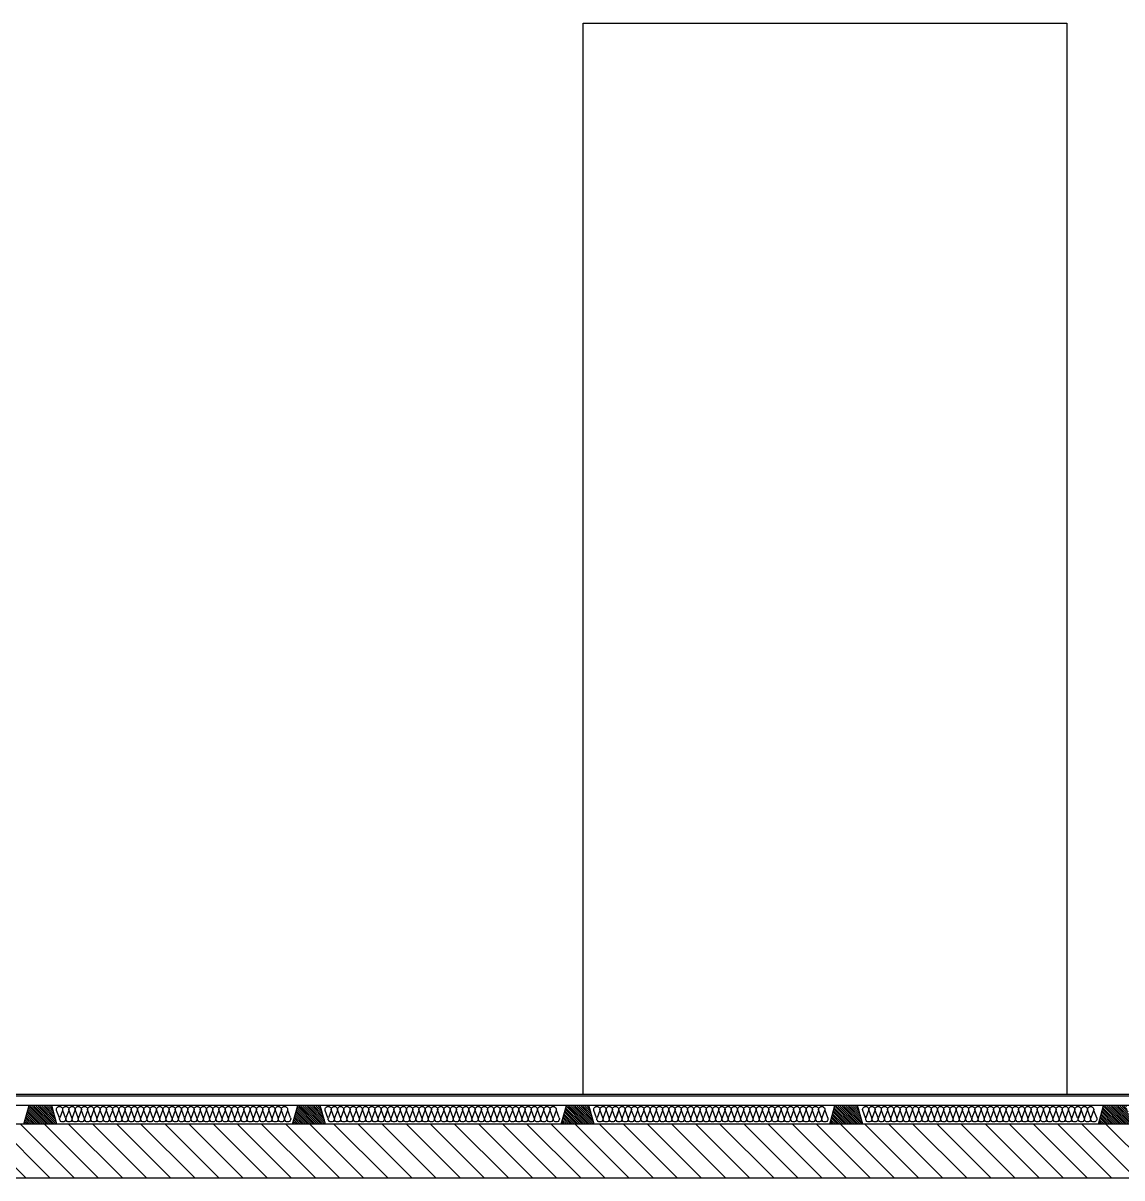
# Model space of a CAD drawing. Header units: millimetres. Extents: x 10 to 76.1, y 10 to 63.5.
# Drawn here: x 38.219 to 40.264, y 10 to 12.15 of the extents above; entities that cross this region are included whole.
import ezdxf

# ---------------------------------------------------------------- set-up
doc = ezdxf.new("R2010")
doc.units = ezdxf.units.MM
for name, color, linetype in [('lana de vidrio', 2, 'Continuous'), ('Puertas2d', 3, 'Continuous'), ('relleno2d', 9, 'Continuous')]:
    doc.layers.add(name, color=color, linetype=linetype)

# ---------------------------------------------------------------- blocks, each defined once
blk = doc.blocks.new('*X8')
at = {"color": 0}
for p, q in [((628.8661, 452.4359), (628.8968, 452.4666)), ((628.8665, 452.4328), (628.9003, 452.4666)), ((628.8674, 452.4408), (628.8932, 452.4666)), ((628.8688, 452.4457), (628.8897, 452.4666)), ((628.87, 452.4328), (628.9038, 452.4666)), ((628.8702, 452.4506), (628.8862, 452.4666)), ((628.8715, 452.4555), (628.8826, 452.4666)), ((628.8729, 452.4604), (628.8791, 452.4666)), ((628.8736, 452.4328), (628.9074, 452.4666)), ((628.8743, 452.4653), (628.8756, 452.4666)), ((628.8771, 452.4328), (628.9109, 452.4666)), ((628.8806, 452.4328), (628.9145, 452.4666)), ((628.8842, 452.4328), (628.9175, 452.4661)), ((628.8877, 452.4328), (628.9183, 452.4633)), ((628.8912, 452.4328), (628.9191, 452.4606)), ((628.8948, 452.4328), (628.9198, 452.4578)), ((628.8983, 452.4328), (628.9206, 452.4551)), ((628.9019, 452.4328), (628.9214, 452.4523)), ((628.9054, 452.4328), (628.9222, 452.4495)), ((628.9089, 452.4328), (628.9229, 452.4468)), ((628.9125, 452.4328), (628.9237, 452.444)), ((628.916, 452.4328), (628.9245, 452.4412)), ((628.9195, 452.4328), (628.9253, 452.4385)), ((628.9231, 452.4328), (628.926, 452.4357)), ((628.9266, 452.4328), (628.9268, 452.4329))]:
    blk.add_line(p, q, dxfattribs=at)

msp = doc.modelspace()

# ---------------------------------------------------------------- hatches: boundary and pattern name
at = {"layer": 'relleno2d', "linetype": 'Continuous'}
h = msp.add_hatch(dxfattribs=at)
h.set_pattern_fill('ANSI31', color=8, scale=0.01, angle=90, style=0)
h.paths.add_polyline_path([(45.8114, 10), (45.8114, 10.1), (36.1314, 10.1), (36.1314, 10)])

# ---------------------------------------------------------------- linework, layer by layer
at = {"extrusion": (-1.22465e-16, 0, -1)}
msp.add_line((42.8664, 10.155), (36.6356, 10.155), dxfattribs=at)
at = {"linetype": 'Continuous', "extrusion": (0, 1, 0)}
for p, q in [((36.6356, 10.153), (42.8664, 10.153)), ((42.8664, 10.135), (36.6356, 10.135)), ((45.6064, 10.1), (36.3364, 10.1)), ((36.1314, 10), (45.8114, 10))]:
    msp.add_line(p, q, dxfattribs=at)
at = {"layer": 'lana de vidrio', "extrusion": (-1.22465e-16, 0, -1)}
for p, q in [((38.2202, 10.1), (38.23, 10.135)), ((38.2818, 10.1), (38.2721, 10.135)), ((38.7202, 10.1), (38.73, 10.135)), ((38.7818, 10.1), (38.7721, 10.135)), ((39.2202, 10.1), (39.23, 10.135)), ((39.2818, 10.1), (39.2721, 10.135)), ((39.7202, 10.1), (39.73, 10.135)), ((39.7818, 10.1), (39.7721, 10.135)), ((40.2202, 10.1), (40.23, 10.135))]:
    msp.add_line(p, q, dxfattribs=at)
at = {"layer": 'lana de vidrio', "color": 2, "extrusion": (-1.22465e-16, 0, -1)}
for p, q in [((38.2864, 10.112), (38.2813, 10.1253)), ((38.2922, 10.1253), (38.2871, 10.112)), ((38.298, 10.112), (38.2929, 10.1253)), ((38.3038, 10.1253), (38.2987, 10.112)), ((38.3096, 10.112), (38.3045, 10.1253)), ((38.3154, 10.1253), (38.3104, 10.112)), ((38.3212, 10.112), (38.3162, 10.1253)), ((38.327, 10.1253), (38.322, 10.112)), ((38.3328, 10.112), (38.3278, 10.1253)), ((38.3386, 10.1253), (38.3336, 10.112)), ((38.3444, 10.112), (38.3394, 10.1253)), ((38.3502, 10.1253), (38.3452, 10.112)), ((38.3561, 10.112), (38.351, 10.1253)), ((38.3619, 10.1253), (38.3568, 10.112)), ((38.3677, 10.112), (38.3626, 10.1253)), ((38.3735, 10.1253), (38.3684, 10.112)), ((38.3793, 10.112), (38.3742, 10.1253)), ((38.3851, 10.1253), (38.38, 10.112)), ((38.3909, 10.112), (38.3858, 10.1253)), ((38.3967, 10.1253), (38.3917, 10.112)), ((38.4025, 10.112), (38.3975, 10.1253)), ((38.4083, 10.1253), (38.4033, 10.112)), ((38.4141, 10.112), (38.4091, 10.1253)), ((38.4199, 10.1253), (38.4149, 10.112)), ((38.4257, 10.112), (38.4207, 10.1253)), ((38.4315, 10.1253), (38.4265, 10.112)), ((38.4374, 10.112), (38.4323, 10.1253)), ((38.4432, 10.1253), (38.4381, 10.112)), ((38.449, 10.112), (38.4439, 10.1253)), ((38.4548, 10.1253), (38.4497, 10.112)), ((38.4606, 10.112), (38.4555, 10.1253)), ((38.4664, 10.1253), (38.4613, 10.112)), ((38.467, 10.1253), (38.4619, 10.112)), ((38.4728, 10.112), (38.4677, 10.1253)), ((38.4786, 10.1253), (38.4735, 10.112)), ((38.4844, 10.112), (38.4793, 10.1253)), ((38.4844, 10.112), (38.4793, 10.1253)), ((38.4902, 10.1253), (38.4851, 10.112)), ((38.496, 10.112), (38.4909, 10.1253)), ((38.5018, 10.1253), (38.4967, 10.112)), ((38.5076, 10.112), (38.5026, 10.1253)), ((38.5134, 10.1253), (38.5084, 10.112)), ((38.5192, 10.112), (38.5142, 10.1253)), ((38.525, 10.1253), (38.52, 10.112)), ((38.5308, 10.112), (38.5258, 10.1253)), ((38.5366, 10.1253), (38.5316, 10.112)), ((38.5424, 10.112), (38.5374, 10.1253)), ((38.5483, 10.1253), (38.5432, 10.112)), ((38.5541, 10.112), (38.549, 10.1253)), ((38.5599, 10.1253), (38.5548, 10.112)), ((38.5657, 10.112), (38.5606, 10.1253)), ((38.5657, 10.112), (38.5606, 10.1253)), ((38.5657, 10.112), (38.5606, 10.1253)), ((38.5715, 10.1253), (38.5664, 10.112)), ((38.5773, 10.112), (38.5722, 10.1253)), ((38.5831, 10.1253), (38.578, 10.112)), ((38.5889, 10.112), (38.5839, 10.1253)), ((38.5947, 10.1253), (38.5897, 10.112)), ((38.6005, 10.112), (38.5955, 10.1253)), ((38.6063, 10.1253), (38.6013, 10.112)), ((38.6121, 10.112), (38.6071, 10.1253)), ((38.6179, 10.1253), (38.6129, 10.112)), ((38.6237, 10.112), (38.6187, 10.1253)), ((38.6295, 10.1253), (38.6245, 10.112)), ((38.6354, 10.112), (38.6303, 10.1253)), ((38.6412, 10.1253), (38.6361, 10.112)), ((38.647, 10.112), (38.6419, 10.1253)), ((38.6528, 10.1253), (38.6477, 10.112)), ((38.6528, 10.1253), (38.6477, 10.112)), ((38.6586, 10.112), (38.6535, 10.1253)), ((38.6644, 10.1253), (38.6593, 10.112)), ((38.6702, 10.112), (38.6651, 10.1253)), ((38.676, 10.1253), (38.671, 10.112)), ((38.6818, 10.112), (38.6768, 10.1253)), ((38.6876, 10.1253), (38.6826, 10.112)), ((38.6934, 10.112), (38.6884, 10.1253)), ((38.6992, 10.1253), (38.6942, 10.112)), ((38.705, 10.112), (38.7, 10.1253)), ((38.7108, 10.1253), (38.7058, 10.112)), ((38.7167, 10.112), (38.7116, 10.1253)), ((38.7863, 10.112), (38.7813, 10.1253)), ((38.7921, 10.1253), (38.7871, 10.112)), ((38.798, 10.112), (38.7929, 10.1253)), ((38.8038, 10.1253), (38.7987, 10.112)), ((38.8096, 10.112), (38.8045, 10.1253)), ((38.8154, 10.1253), (38.8103, 10.112)), ((38.8212, 10.112), (38.8161, 10.1253)), ((38.827, 10.1253), (38.8219, 10.112)), ((38.8328, 10.112), (38.8277, 10.1253)), ((38.8386, 10.1253), (38.8335, 10.112)), ((38.8444, 10.112), (38.8394, 10.1253)), ((38.8502, 10.1253), (38.8452, 10.112)), ((38.856, 10.112), (38.851, 10.1253)), ((38.8618, 10.1253), (38.8568, 10.112)), ((38.8676, 10.112), (38.8626, 10.1253)), ((38.8734, 10.1253), (38.8684, 10.112)), ((38.8792, 10.112), (38.8742, 10.1253)), ((38.8851, 10.1253), (38.88, 10.112)), ((38.8909, 10.112), (38.8858, 10.1253)), ((38.8967, 10.1253), (38.8916, 10.112)), ((38.8972, 10.1253), (38.8922, 10.112)), ((38.903, 10.112), (38.898, 10.1253)), ((38.9089, 10.1253), (38.9038, 10.112)), ((38.9147, 10.112), (38.9096, 10.1253)), ((38.9147, 10.112), (38.9096, 10.1253)), ((38.9205, 10.1253), (38.9154, 10.112)), ((38.9263, 10.112), (38.9212, 10.1253)), ((38.9321, 10.1253), (38.927, 10.112)), ((38.9379, 10.112), (38.9328, 10.1253)), ((38.9437, 10.1253), (38.9386, 10.112)), ((38.9495, 10.112), (38.9445, 10.1253)), ((38.9553, 10.1253), (38.9503, 10.112)), ((38.9611, 10.112), (38.9561, 10.1253)), ((38.9669, 10.1253), (38.9619, 10.112)), ((38.9727, 10.112), (38.9677, 10.1253)), ((38.9785, 10.1253), (38.9735, 10.112)), ((38.9843, 10.112), (38.9793, 10.1253)), ((38.9902, 10.1253), (38.9851, 10.112)), ((38.996, 10.112), (38.9909, 10.1253)), ((38.996, 10.112), (38.9909, 10.1253)), ((38.996, 10.112), (38.9909, 10.1253)), ((39.0018, 10.1253), (38.9967, 10.112)), ((39.0076, 10.112), (39.0025, 10.1253)), ((39.0134, 10.1253), (39.0083, 10.112)), ((39.0192, 10.112), (39.0141, 10.1253)), ((39.025, 10.1253), (39.0199, 10.112)), ((39.0308, 10.112), (39.0257, 10.1253)), ((39.0366, 10.1253), (39.0316, 10.112)), ((39.0424, 10.112), (39.0374, 10.1253)), ((39.0482, 10.1253), (39.0432, 10.112)), ((39.054, 10.112), (39.049, 10.1253)), ((39.0598, 10.1253), (39.0548, 10.112)), ((39.0656, 10.112), (39.0606, 10.1253)), ((39.0714, 10.1253), (39.0664, 10.112)), ((39.0773, 10.112), (39.0722, 10.1253)), ((39.0831, 10.1253), (39.078, 10.112)), ((39.0831, 10.1253), (39.078, 10.112)), ((39.0889, 10.112), (39.0838, 10.1253)), ((39.0947, 10.1253), (39.0896, 10.112)), ((39.1005, 10.112), (39.0954, 10.1253)), ((39.1063, 10.1253), (39.1012, 10.112)), ((39.1121, 10.112), (39.107, 10.1253)), ((39.1179, 10.1253), (39.1129, 10.112)), ((39.1237, 10.112), (39.1187, 10.1253)), ((39.1295, 10.1253), (39.1245, 10.112)), ((39.1353, 10.112), (39.1303, 10.1253)), ((39.1411, 10.1253), (39.1361, 10.112)), ((39.1469, 10.112), (39.1419, 10.1253)), ((39.1527, 10.1253), (39.1477, 10.112)), ((39.1586, 10.112), (39.1535, 10.1253)), ((39.1644, 10.1253), (39.1593, 10.112)), ((39.1702, 10.112), (39.1651, 10.1253)), ((39.176, 10.1253), (39.1709, 10.112)), ((39.1818, 10.112), (39.1767, 10.1253)), ((39.1876, 10.1253), (39.1825, 10.112)), ((39.1934, 10.112), (39.1883, 10.1253)), ((39.1992, 10.1253), (39.1942, 10.112)), ((39.205, 10.112), (39.2, 10.1253)), ((39.2108, 10.1253), (39.2058, 10.112)), ((39.2166, 10.112), (39.2116, 10.1253)), ((39.2863, 10.112), (39.2813, 10.1253)), ((39.2921, 10.1253), (39.2871, 10.112)), ((39.2979, 10.112), (39.2929, 10.1253)), ((39.3037, 10.1253), (39.2987, 10.112)), ((39.3095, 10.112), (39.3045, 10.1253)), ((39.3153, 10.1253), (39.3103, 10.112)), ((39.3211, 10.112), (39.3161, 10.1253)), ((39.327, 10.1253), (39.3219, 10.112)), ((39.3275, 10.1253), (39.3225, 10.112)), ((39.3333, 10.112), (39.3283, 10.1253)), ((39.3391, 10.1253), (39.3341, 10.112)), ((39.3449, 10.112), (39.3399, 10.1253)), ((39.3449, 10.112), (39.3399, 10.1253)), ((39.3508, 10.1253), (39.3457, 10.112)), ((39.3566, 10.112), (39.3515, 10.1253)), ((39.3624, 10.1253), (39.3573, 10.112)), ((39.3682, 10.112), (39.3631, 10.1253)), ((39.374, 10.1253), (39.3689, 10.112)), ((39.3798, 10.112), (39.3747, 10.1253)), ((39.3856, 10.1253), (39.3805, 10.112)), ((39.3914, 10.112), (39.3863, 10.1253)), ((39.3972, 10.1253), (39.3922, 10.112)), ((39.403, 10.112), (39.398, 10.1253)), ((39.4088, 10.1253), (39.4038, 10.112)), ((39.4146, 10.112), (39.4096, 10.1253)), ((39.4204, 10.1253), (39.4154, 10.112)), ((39.4262, 10.112), (39.4212, 10.1253)), ((39.4262, 10.112), (39.4212, 10.1253)), ((39.4262, 10.112), (39.4212, 10.1253)), ((39.432, 10.1253), (39.427, 10.112)), ((39.4379, 10.112), (39.4328, 10.1253)), ((39.4437, 10.1253), (39.4386, 10.112)), ((39.4495, 10.112), (39.4444, 10.1253)), ((39.4553, 10.1253), (39.4502, 10.112)), ((39.4611, 10.112), (39.456, 10.1253)), ((39.4669, 10.1253), (39.4618, 10.112)), ((39.4727, 10.112), (39.4676, 10.1253)), ((39.4785, 10.1253), (39.4735, 10.112)), ((39.4843, 10.112), (39.4793, 10.1253)), ((39.4901, 10.1253), (39.4851, 10.112)), ((39.4959, 10.112), (39.4909, 10.1253)), ((39.5017, 10.1253), (39.4967, 10.112)), ((39.5075, 10.112), (39.5025, 10.1253)), ((39.5133, 10.1253), (39.5083, 10.112)), ((39.5133, 10.1253), (39.5083, 10.112)), ((39.5192, 10.112), (39.5141, 10.1253)), ((39.525, 10.1253), (39.5199, 10.112)), ((39.5308, 10.112), (39.5257, 10.1253)), ((39.5366, 10.1253), (39.5315, 10.112)), ((39.5424, 10.112), (39.5373, 10.1253)), ((39.5482, 10.1253), (39.5431, 10.112)), ((39.554, 10.112), (39.5489, 10.1253)), ((39.5598, 10.1253), (39.5548, 10.112)), ((39.5656, 10.112), (39.5606, 10.1253)), ((39.5714, 10.1253), (39.5664, 10.112)), ((39.5772, 10.112), (39.5722, 10.1253)), ((39.583, 10.1253), (39.578, 10.112)), ((39.5888, 10.112), (39.5838, 10.1253)), ((39.5946, 10.1253), (39.5896, 10.112)), ((39.6004, 10.112), (39.5954, 10.1253)), ((39.6063, 10.1253), (39.6012, 10.112)), ((39.6121, 10.112), (39.607, 10.1253)), ((39.6179, 10.1253), (39.6128, 10.112)), ((39.6237, 10.112), (39.6186, 10.1253)), ((39.6295, 10.1253), (39.6244, 10.112)), ((39.6353, 10.112), (39.6302, 10.1253)), ((39.6411, 10.1253), (39.636, 10.112)), ((39.6469, 10.112), (39.6419, 10.1253)), ((39.6527, 10.1253), (39.6477, 10.112)), ((39.6585, 10.112), (39.6535, 10.1253)), ((39.6643, 10.1253), (39.6593, 10.112)), ((39.6701, 10.112), (39.6651, 10.1253)), ((39.6759, 10.1253), (39.6709, 10.112)), ((39.6817, 10.112), (39.6767, 10.1253)), ((39.6876, 10.1253), (39.6825, 10.112)), ((39.6934, 10.112), (39.6883, 10.1253)), ((39.6992, 10.1253), (39.6941, 10.112)), ((39.705, 10.112), (39.6999, 10.1253)), ((39.7108, 10.1253), (39.7057, 10.112)), ((39.7166, 10.112), (39.7115, 10.1253)), ((39.7868, 10.112), (39.7818, 10.1253)), ((39.7926, 10.1253), (39.7876, 10.112)), ((39.7985, 10.112), (39.7934, 10.1253)), ((39.8043, 10.1253), (39.7992, 10.112)), ((39.8101, 10.112), (39.805, 10.1253)), ((39.8159, 10.1253), (39.8108, 10.112)), ((39.8217, 10.112), (39.8166, 10.1253)), ((39.8275, 10.1253), (39.8224, 10.112)), ((39.8333, 10.112), (39.8282, 10.1253)), ((39.8391, 10.1253), (39.8341, 10.112)), ((39.8449, 10.112), (39.8399, 10.1253)), ((39.8507, 10.1253), (39.8457, 10.112)), ((39.8565, 10.112), (39.8515, 10.1253)), ((39.8565, 10.112), (39.8515, 10.1253)), ((39.8565, 10.112), (39.8515, 10.1253)), ((39.8623, 10.1253), (39.8573, 10.112)), ((39.8681, 10.112), (39.8631, 10.1253)), ((39.8739, 10.1253), (39.8689, 10.112)), ((39.8798, 10.112), (39.8747, 10.1253)), ((39.8856, 10.1253), (39.8805, 10.112)), ((39.8914, 10.112), (39.8863, 10.1253)), ((39.8972, 10.1253), (39.8921, 10.112)), ((39.903, 10.112), (39.8979, 10.1253)), ((39.9088, 10.1253), (39.9037, 10.112)), ((39.9146, 10.112), (39.9095, 10.1253)), ((39.9204, 10.1253), (39.9154, 10.112)), ((39.9262, 10.112), (39.9212, 10.1253)), ((39.932, 10.1253), (39.927, 10.112)), ((39.9378, 10.112), (39.9328, 10.1253)), ((39.9436, 10.1253), (39.9386, 10.112)), ((39.9436, 10.1253), (39.9386, 10.112)), ((39.9494, 10.112), (39.9444, 10.1253)), ((39.9552, 10.1253), (39.9502, 10.112)), ((39.9611, 10.112), (39.956, 10.1253)), ((39.9669, 10.1253), (39.9618, 10.112)), ((39.9727, 10.112), (39.9676, 10.1253)), ((39.9785, 10.1253), (39.9734, 10.112)), ((39.9843, 10.112), (39.9792, 10.1253)), ((39.9901, 10.1253), (39.985, 10.112)), ((39.9959, 10.112), (39.9908, 10.1253)), ((40.0017, 10.1253), (39.9966, 10.112)), ((40.0075, 10.112), (40.0025, 10.1253)), ((40.0133, 10.1253), (40.0083, 10.112)), ((40.0191, 10.112), (40.0141, 10.1253)), ((40.0249, 10.1253), (40.0199, 10.112)), ((40.0307, 10.112), (40.0257, 10.1253)), ((40.0365, 10.1253), (40.0315, 10.112)), ((40.0423, 10.112), (40.0373, 10.1253)), ((40.0482, 10.1253), (40.0431, 10.112)), ((40.054, 10.112), (40.0489, 10.1253)), ((40.0598, 10.1253), (40.0547, 10.112)), ((40.0656, 10.112), (40.0605, 10.1253)), ((40.0714, 10.1253), (40.0663, 10.112)), ((40.0772, 10.112), (40.0721, 10.1253)), ((40.083, 10.1253), (40.0779, 10.112)), ((40.0888, 10.112), (40.0838, 10.1253)), ((40.0946, 10.1253), (40.0896, 10.112)), ((40.1004, 10.112), (40.0954, 10.1253)), ((40.1062, 10.1253), (40.1012, 10.112)), ((40.112, 10.112), (40.107, 10.1253)), ((40.1178, 10.1253), (40.1128, 10.112)), ((40.1236, 10.112), (40.1186, 10.1253)), ((40.1295, 10.1253), (40.1244, 10.112)), ((40.1353, 10.112), (40.1302, 10.1253)), ((40.1411, 10.1253), (40.136, 10.112)), ((40.1469, 10.112), (40.1418, 10.1253)), ((40.1527, 10.1253), (40.1476, 10.112)), ((40.1585, 10.112), (40.1534, 10.1253)), ((40.1643, 10.1253), (40.1592, 10.112)), ((40.1701, 10.112), (40.1651, 10.1253)), ((40.1759, 10.1253), (40.1709, 10.112)), ((40.1817, 10.112), (40.1767, 10.1253)), ((40.1875, 10.1253), (40.1825, 10.112)), ((40.1881, 10.1253), (40.183, 10.112)), ((40.1939, 10.112), (40.1888, 10.1253)), ((40.1997, 10.1253), (40.1947, 10.112)), ((40.2055, 10.112), (40.2005, 10.1253)), ((40.2055, 10.112), (40.2005, 10.1253)), ((40.2113, 10.1253), (40.2063, 10.112)), ((40.2171, 10.112), (40.2121, 10.1253))]:
    msp.add_line(p, q, dxfattribs=at)
for centre, start, end in [((-38.2867, 10.1273), 339.2034, 200.7966), ((-38.2984, 10.1273), 339.2034, 200.7966), ((-38.31, 10.1273), 339.2034, 200.7966), ((-38.3216, 10.1273), 339.2034, 200.7966), ((-38.3332, 10.1273), 339.2034, 200.7966), ((-38.3448, 10.1273), 339.2034, 200.7966), ((-38.3564, 10.1273), 339.2034, 200.7966), ((-38.368, 10.1273), 339.2034, 200.7966), ((-38.3797, 10.1273), 339.2034, 200.7966), ((-38.3913, 10.1273), 339.2034, 200.7966), ((-38.4029, 10.1273), 339.2034, 200.7966), ((-38.4145, 10.1273), 339.2034, 200.7966), ((-38.4261, 10.1273), 339.2034, 200.7966), ((-38.4377, 10.1273), 339.2034, 200.7966), ((-38.4493, 10.1273), 339.2034, 200.7966), ((-38.461, 10.1273), 339.2034, 200.7966), ((-38.4731, 10.1273), 339.2034, 200.7966), ((-38.4848, 10.1273), 339.2034, 200.7966), ((-38.4964, 10.1273), 339.2034, 200.7966), ((-38.508, 10.1273), 339.2034, 200.7966), ((-38.5196, 10.1273), 339.2034, 200.7966), ((-38.5312, 10.1273), 339.2034, 200.7966), ((-38.5428, 10.1273), 339.2034, 200.7966), ((-38.5544, 10.1273), 339.2034, 200.7966), ((-38.5661, 10.1273), 339.2034, 200.7966), ((-38.5777, 10.1273), 339.2034, 200.7966), ((-38.5893, 10.1273), 339.2034, 200.7966), ((-38.6009, 10.1273), 339.2034, 200.7966), ((-38.6125, 10.1273), 339.2034, 200.7966), ((-38.6241, 10.1273), 339.2034, 200.7966), ((-38.6357, 10.1273), 339.2034, 200.7966), ((-38.6473, 10.1273), 339.2034, 200.7966), ((-38.659, 10.1273), 339.2034, 200.7966), ((-38.6706, 10.1273), 339.2034, 200.7966), ((-38.6822, 10.1273), 339.2034, 200.7966), ((-38.6938, 10.1273), 339.2034, 200.7966), ((-38.7054, 10.1273), 339.2034, 200.7966), ((-38.7867, 10.1273), 339.2034, 200.7966), ((-38.7983, 10.1273), 339.2034, 200.7966), ((-38.8099, 10.1273), 339.2034, 200.7966), ((-38.8216, 10.1273), 339.2034, 200.7966), ((-38.8332, 10.1273), 339.2034, 200.7966), ((-38.8448, 10.1273), 339.2034, 200.7966), ((-38.8564, 10.1273), 339.2034, 200.7966), ((-38.868, 10.1273), 339.2034, 200.7966), ((-38.8796, 10.1273), 339.2034, 200.7966), ((-38.8912, 10.1273), 339.2034, 200.7966), ((-38.9034, 10.1273), 339.2034, 200.7966), ((-38.915, 10.1273), 339.2034, 200.7966), ((-38.9267, 10.1273), 339.2034, 200.7966), ((-38.9383, 10.1273), 339.2034, 200.7966), ((-38.9499, 10.1273), 339.2034, 200.7966), ((-38.9615, 10.1273), 339.2034, 200.7966), ((-38.9731, 10.1273), 339.2034, 200.7966), ((-38.9847, 10.1273), 339.2034, 200.7966), ((-38.9963, 10.1273), 339.2034, 200.7966), ((-39.0079, 10.1273), 339.2034, 200.7966), ((-39.0196, 10.1273), 339.2034, 200.7966), ((-39.0312, 10.1273), 339.2034, 200.7966), ((-39.0428, 10.1273), 339.2034, 200.7966), ((-39.0544, 10.1273), 339.2034, 200.7966), ((-39.066, 10.1273), 339.2034, 200.7966), ((-39.0776, 10.1273), 339.2034, 200.7966), ((-39.0892, 10.1273), 339.2034, 200.7966), ((-39.1009, 10.1273), 339.2034, 200.7966), ((-39.1125, 10.1273), 339.2034, 200.7966), ((-39.1241, 10.1273), 339.2034, 200.7966), ((-39.1357, 10.1273), 339.2034, 200.7966), ((-39.1473, 10.1273), 339.2034, 200.7966), ((-39.1589, 10.1273), 339.2034, 200.7966), ((-39.1705, 10.1273), 339.2034, 200.7966), ((-39.1822, 10.1273), 339.2034, 200.7966), ((-39.1938, 10.1273), 339.2034, 200.7966), ((-39.2054, 10.1273), 339.2034, 200.7966), ((-39.2867, 10.1273), 339.2034, 200.7966), ((-39.2983, 10.1273), 339.2034, 200.7966), ((-39.3099, 10.1273), 339.2034, 200.7966), ((-39.3215, 10.1273), 339.2034, 200.7966), ((-39.3337, 10.1273), 339.2034, 200.7966), ((-39.3453, 10.1273), 339.2034, 200.7966), ((-39.3569, 10.1273), 339.2034, 200.7966), ((-39.3686, 10.1273), 339.2034, 200.7966), ((-39.3802, 10.1273), 339.2034, 200.7966), ((-39.3918, 10.1273), 339.2034, 200.7966), ((-39.4034, 10.1273), 339.2034, 200.7966), ((-39.415, 10.1273), 339.2034, 200.7966), ((-39.4266, 10.1273), 339.2034, 200.7966), ((-39.4382, 10.1273), 339.2034, 200.7966), ((-39.4498, 10.1273), 339.2034, 200.7966), ((-39.4615, 10.1273), 339.2034, 200.7966), ((-39.4731, 10.1273), 339.2034, 200.7966), ((-39.4847, 10.1273), 339.2034, 200.7966), ((-39.4963, 10.1273), 339.2034, 200.7966), ((-39.5079, 10.1273), 339.2034, 200.7966), ((-39.5195, 10.1273), 339.2034, 200.7966), ((-39.5311, 10.1273), 339.2034, 200.7966), ((-39.5428, 10.1273), 339.2034, 200.7966), ((-39.5544, 10.1273), 339.2034, 200.7966), ((-39.566, 10.1273), 339.2034, 200.7966), ((-39.5776, 10.1273), 339.2034, 200.7966), ((-39.5892, 10.1273), 339.2034, 200.7966), ((-39.6008, 10.1273), 339.2034, 200.7966), ((-39.6124, 10.1273), 339.2034, 200.7966), ((-39.6241, 10.1273), 339.2034, 200.7966), ((-39.6357, 10.1273), 339.2034, 200.7966), ((-39.6473, 10.1273), 339.2034, 200.7966), ((-39.6589, 10.1273), 339.2034, 200.7966), ((-39.6705, 10.1273), 339.2034, 200.7966), ((-39.6821, 10.1273), 339.2034, 200.7966), ((-39.6937, 10.1273), 339.2034, 200.7966), ((-39.7054, 10.1273), 339.2034, 200.7966), ((-39.7872, 10.1273), 339.2034, 200.7966), ((-39.7988, 10.1273), 339.2034, 200.7966), ((-39.8104, 10.1273), 339.2034, 200.7966), ((-39.8221, 10.1273), 339.2034, 200.7966), ((-39.8337, 10.1273), 339.2034, 200.7966), ((-39.8453, 10.1273), 339.2034, 200.7966), ((-39.8569, 10.1273), 339.2034, 200.7966), ((-39.8685, 10.1273), 339.2034, 200.7966), ((-39.8801, 10.1273), 339.2034, 200.7966), ((-39.8917, 10.1273), 339.2034, 200.7966), ((-39.9034, 10.1273), 339.2034, 200.7966), ((-39.915, 10.1273), 339.2034, 200.7966), ((-39.9266, 10.1273), 339.2034, 200.7966), ((-39.9382, 10.1273), 339.2034, 200.7966), ((-39.9498, 10.1273), 339.2034, 200.7966), ((-39.9614, 10.1273), 339.2034, 200.7966), ((-39.973, 10.1273), 339.2034, 200.7966), ((-39.9847, 10.1273), 339.2034, 200.7966), ((-39.9963, 10.1273), 339.2034, 200.7966), ((-40.0079, 10.1273), 339.2034, 200.7966), ((-40.0195, 10.1273), 339.2034, 200.7966), ((-40.0311, 10.1273), 339.2034, 200.7966), ((-40.0427, 10.1273), 339.2034, 200.7966), ((-40.0543, 10.1273), 339.2034, 200.7966), ((-40.066, 10.1273), 339.2034, 200.7966), ((-40.0776, 10.1273), 339.2034, 200.7966), ((-40.0892, 10.1273), 339.2034, 200.7966), ((-40.1008, 10.1273), 339.2034, 200.7966), ((-40.1124, 10.1273), 339.2034, 200.7966), ((-40.124, 10.1273), 339.2034, 200.7966), ((-40.1356, 10.1273), 339.2034, 200.7966), ((-40.1473, 10.1273), 339.2034, 200.7966), ((-40.1589, 10.1273), 339.2034, 200.7966), ((-40.1705, 10.1273), 339.2034, 200.7966), ((-40.1821, 10.1273), 339.2034, 200.7966), ((-40.1943, 10.1273), 339.2034, 200.7966), ((-40.2059, 10.1273), 339.2034, 200.7966), ((-38.2926, 10.1099), 159.2034, 20.7966), ((-38.3042, 10.1099), 159.2034, 20.7966), ((-38.3158, 10.1099), 159.2034, 20.7966), ((-38.3274, 10.1099), 159.2034, 20.7966), ((-38.339, 10.1099), 159.2034, 20.7966), ((-38.3506, 10.1099), 159.2034, 20.7966), ((-38.3622, 10.1099), 159.2034, 20.7966), ((-38.3739, 10.1099), 159.2034, 20.7966), ((-38.3855, 10.1099), 159.2034, 20.7966), ((-38.3971, 10.1099), 159.2034, 20.7966), ((-38.4087, 10.1099), 159.2034, 20.7966), ((-38.4203, 10.1099), 159.2034, 20.7966), ((-38.4319, 10.1099), 159.2034, 20.7966), ((-38.4435, 10.1099), 159.2034, 20.7966), ((-38.4552, 10.1099), 159.2034, 20.7966), ((-38.4673, 10.1099), 159.2034, 20.7966), ((-38.4789, 10.1099), 159.2034, 20.7966), ((-38.4906, 10.1099), 159.2034, 20.7966), ((-38.5022, 10.1099), 159.2034, 20.7966), ((-38.5138, 10.1099), 159.2034, 20.7966), ((-38.5254, 10.1099), 159.2034, 20.7966), ((-38.537, 10.1099), 159.2034, 20.7966), ((-38.5486, 10.1099), 159.2034, 20.7966), ((-38.5602, 10.1099), 159.2034, 20.7966), ((-38.5719, 10.1099), 159.2034, 20.7966), ((-38.5835, 10.1099), 159.2034, 20.7966), ((-38.5951, 10.1099), 159.2034, 20.7966), ((-38.6067, 10.1099), 159.2034, 20.7966), ((-38.6183, 10.1099), 159.2034, 20.7966), ((-38.6299, 10.1099), 159.2034, 20.7966), ((-38.6415, 10.1099), 159.2034, 20.7966), ((-38.6532, 10.1099), 159.2034, 20.7966), ((-38.6648, 10.1099), 159.2034, 20.7966), ((-38.6764, 10.1099), 159.2034, 20.7966), ((-38.688, 10.1099), 159.2034, 20.7966), ((-38.6996, 10.1099), 159.2034, 20.7966), ((-38.7112, 10.1099), 159.2034, 20.7966), ((-38.7925, 10.1099), 159.2034, 20.7966), ((-38.8041, 10.1099), 159.2034, 20.7966), ((-38.8158, 10.1099), 159.2034, 20.7966), ((-38.8274, 10.1099), 159.2034, 20.7966), ((-38.839, 10.1099), 159.2034, 20.7966), ((-38.8506, 10.1099), 159.2034, 20.7966), ((-38.8622, 10.1099), 159.2034, 20.7966), ((-38.8738, 10.1099), 159.2034, 20.7966), ((-38.8854, 10.1099), 159.2034, 20.7966), ((-38.8976, 10.1099), 159.2034, 20.7966), ((-38.9092, 10.1099), 159.2034, 20.7966), ((-38.9208, 10.1099), 159.2034, 20.7966), ((-38.9325, 10.1099), 159.2034, 20.7966), ((-38.9441, 10.1099), 159.2034, 20.7966), ((-38.9557, 10.1099), 159.2034, 20.7966), ((-38.9673, 10.1099), 159.2034, 20.7966), ((-38.9789, 10.1099), 159.2034, 20.7966), ((-38.9905, 10.1099), 159.2034, 20.7966), ((-39.0021, 10.1099), 159.2034, 20.7966), ((-39.0138, 10.1099), 159.2034, 20.7966), ((-39.0254, 10.1099), 159.2034, 20.7966), ((-39.037, 10.1099), 159.2034, 20.7966), ((-39.0486, 10.1099), 159.2034, 20.7966), ((-39.0602, 10.1099), 159.2034, 20.7966), ((-39.0718, 10.1099), 159.2034, 20.7966), ((-39.0834, 10.1099), 159.2034, 20.7966), ((-39.0951, 10.1099), 159.2034, 20.7966), ((-39.1067, 10.1099), 159.2034, 20.7966), ((-39.1183, 10.1099), 159.2034, 20.7966), ((-39.1299, 10.1099), 159.2034, 20.7966), ((-39.1415, 10.1099), 159.2034, 20.7966), ((-39.1531, 10.1099), 159.2034, 20.7966), ((-39.1647, 10.1099), 159.2034, 20.7966), ((-39.1764, 10.1099), 159.2034, 20.7966), ((-39.188, 10.1099), 159.2034, 20.7966), ((-39.1996, 10.1099), 159.2034, 20.7966), ((-39.2112, 10.1099), 159.2034, 20.7966), ((-39.2925, 10.1099), 159.2034, 20.7966), ((-39.3041, 10.1099), 159.2034, 20.7966), ((-39.3157, 10.1099), 159.2034, 20.7966), ((-39.3279, 10.1099), 159.2034, 20.7966), ((-39.3395, 10.1099), 159.2034, 20.7966), ((-39.3511, 10.1099), 159.2034, 20.7966), ((-39.3627, 10.1099), 159.2034, 20.7966), ((-39.3744, 10.1099), 159.2034, 20.7966), ((-39.386, 10.1099), 159.2034, 20.7966), ((-39.3976, 10.1099), 159.2034, 20.7966), ((-39.4092, 10.1099), 159.2034, 20.7966), ((-39.4208, 10.1099), 159.2034, 20.7966), ((-39.4324, 10.1099), 159.2034, 20.7966), ((-39.444, 10.1099), 159.2034, 20.7966), ((-39.4557, 10.1099), 159.2034, 20.7966), ((-39.4673, 10.1099), 159.2034, 20.7966), ((-39.4789, 10.1099), 159.2034, 20.7966), ((-39.4905, 10.1099), 159.2034, 20.7966), ((-39.5021, 10.1099), 159.2034, 20.7966), ((-39.5137, 10.1099), 159.2034, 20.7966), ((-39.5253, 10.1099), 159.2034, 20.7966), ((-39.537, 10.1099), 159.2034, 20.7966), ((-39.5486, 10.1099), 159.2034, 20.7966), ((-39.5602, 10.1099), 159.2034, 20.7966), ((-39.5718, 10.1099), 159.2034, 20.7966), ((-39.5834, 10.1099), 159.2034, 20.7966), ((-39.595, 10.1099), 159.2034, 20.7966), ((-39.6066, 10.1099), 159.2034, 20.7966), ((-39.6182, 10.1099), 159.2034, 20.7966), ((-39.6299, 10.1099), 159.2034, 20.7966), ((-39.6415, 10.1099), 159.2034, 20.7966), ((-39.6531, 10.1099), 159.2034, 20.7966), ((-39.6647, 10.1099), 159.2034, 20.7966), ((-39.6763, 10.1099), 159.2034, 20.7966), ((-39.6879, 10.1099), 159.2034, 20.7966), ((-39.6995, 10.1099), 159.2034, 20.7966), ((-39.7112, 10.1099), 159.2034, 20.7966), ((-39.793, 10.1099), 159.2034, 20.7966), ((-39.8046, 10.1099), 159.2034, 20.7966), ((-39.8163, 10.1099), 159.2034, 20.7966), ((-39.8279, 10.1099), 159.2034, 20.7966), ((-39.8395, 10.1099), 159.2034, 20.7966), ((-39.8511, 10.1099), 159.2034, 20.7966), ((-39.8627, 10.1099), 159.2034, 20.7966), ((-39.8743, 10.1099), 159.2034, 20.7966), ((-39.8859, 10.1099), 159.2034, 20.7966), ((-39.8976, 10.1099), 159.2034, 20.7966), ((-39.9092, 10.1099), 159.2034, 20.7966), ((-39.9208, 10.1099), 159.2034, 20.7966), ((-39.9324, 10.1099), 159.2034, 20.7966), ((-39.944, 10.1099), 159.2034, 20.7966), ((-39.9556, 10.1099), 159.2034, 20.7966), ((-39.9672, 10.1099), 159.2034, 20.7966), ((-39.9788, 10.1099), 159.2034, 20.7966), ((-39.9905, 10.1099), 159.2034, 20.7966), ((-40.0021, 10.1099), 159.2034, 20.7966), ((-40.0137, 10.1099), 159.2034, 20.7966), ((-40.0253, 10.1099), 159.2034, 20.7966), ((-40.0369, 10.1099), 159.2034, 20.7966), ((-40.0485, 10.1099), 159.2034, 20.7966), ((-40.0601, 10.1099), 159.2034, 20.7966), ((-40.0718, 10.1099), 159.2034, 20.7966), ((-40.0834, 10.1099), 159.2034, 20.7966), ((-40.095, 10.1099), 159.2034, 20.7966), ((-40.1066, 10.1099), 159.2034, 20.7966), ((-40.1182, 10.1099), 159.2034, 20.7966), ((-40.1298, 10.1099), 159.2034, 20.7966), ((-40.1414, 10.1099), 159.2034, 20.7966), ((-40.1531, 10.1099), 159.2034, 20.7966), ((-40.1647, 10.1099), 159.2034, 20.7966), ((-40.1763, 10.1099), 159.2034, 20.7966), ((-40.1885, 10.1099), 159.2034, 20.7966), ((-40.2001, 10.1099), 159.2034, 20.7966), ((-40.2117, 10.1099), 159.2034, 20.7966)]:
    msp.add_arc(centre, 0.00581, start, end, dxfattribs=at)
at = {"layer": 'Puertas2d', "linetype": 'Continuous', "extrusion": (0, 1, 0)}
for p, q in [((39.2614, 12.15), (40.1614, 12.15)), ((39.2614, 10.155), (39.2614, 12.15)), ((40.1614, 12.15), (40.1614, 10.155))]:
    msp.add_line(p, q, dxfattribs=at)

# ---------------------------------------------------------------- block references
at = {"layer": 'lana de vidrio', "extrusion": (-1.22465e-16, 0, -1)}
for p in [(-667.147, -442.3328), (-667.647, -442.3328), (-668.147, -442.3328), (-668.647, -442.3328), (-669.147, -442.3328)]:
    msp.add_blockref('*X8', p, dxfattribs=at)

doc.saveas('drawing.dxf')
